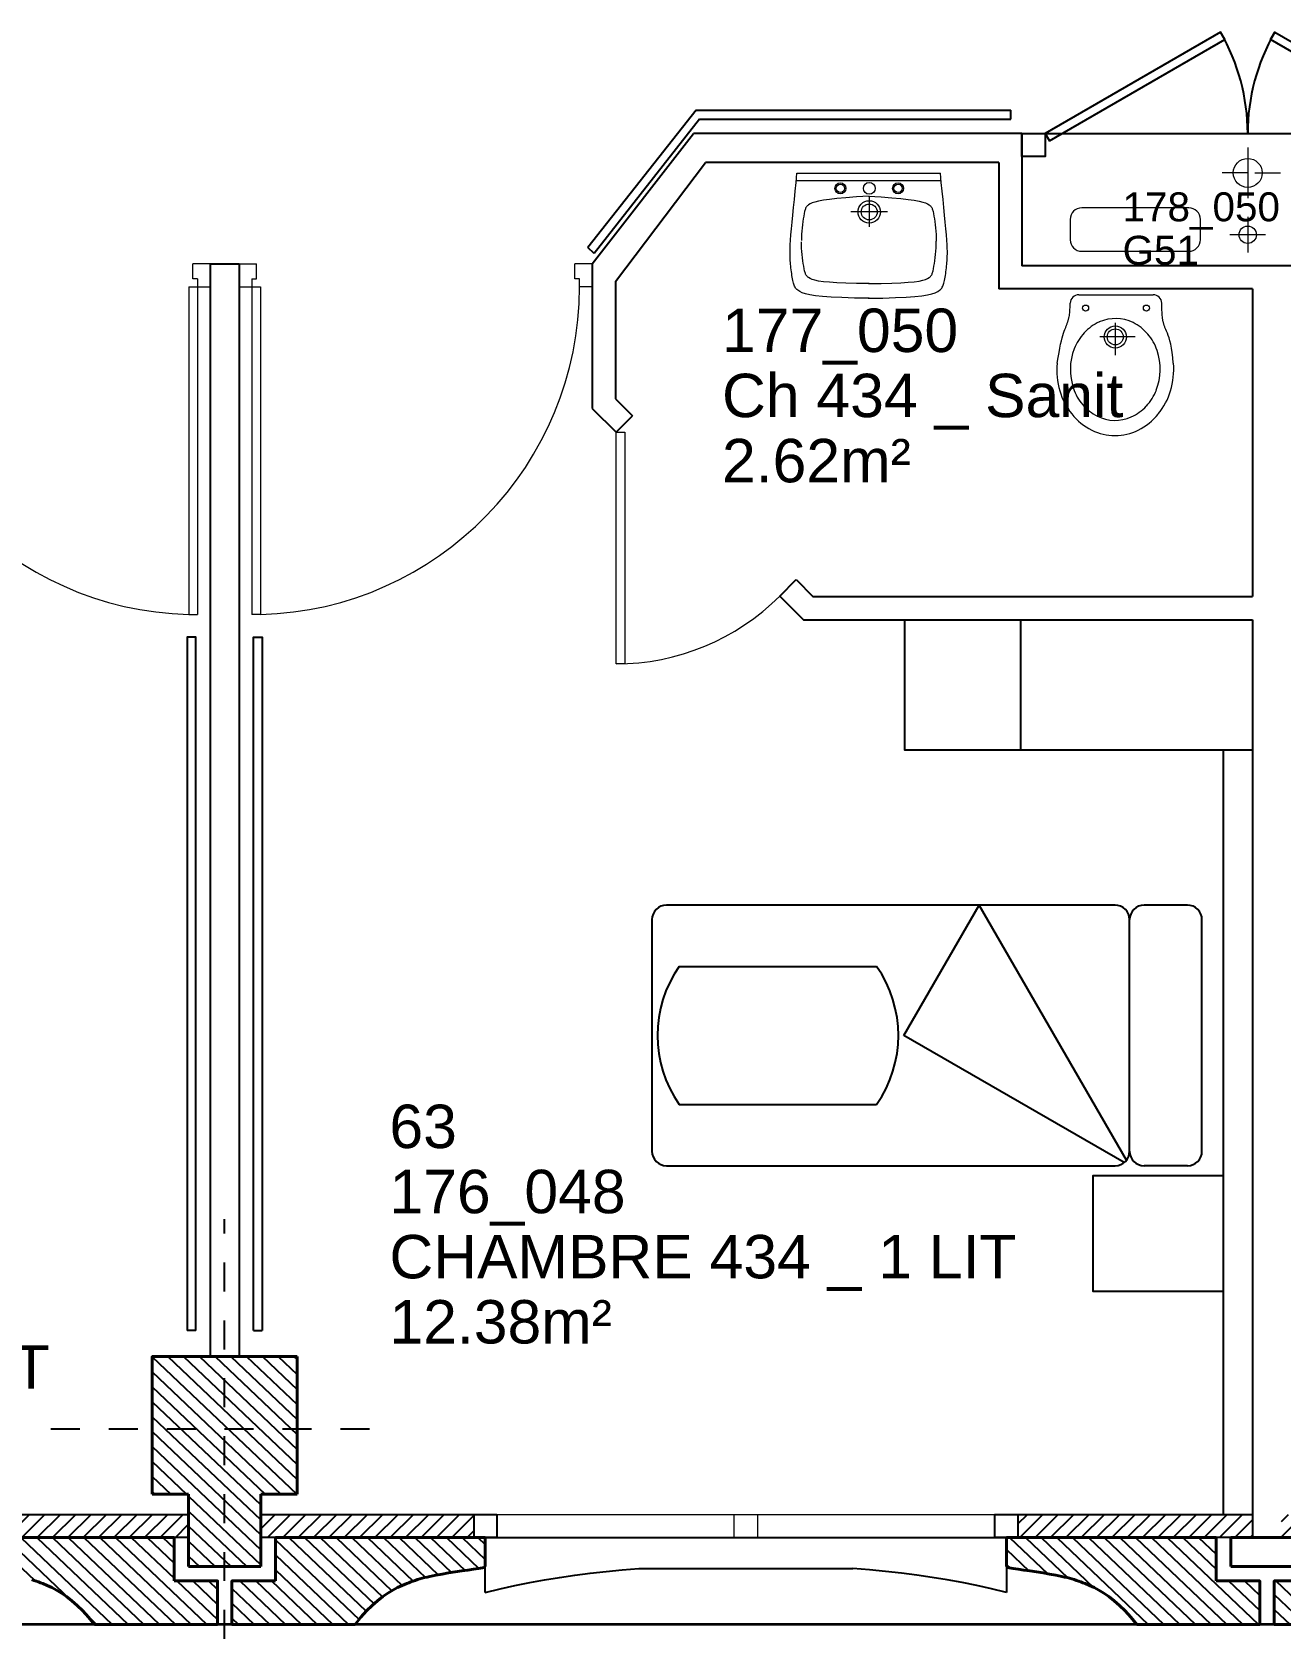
# Model space of a CAD drawing. Header units: metres. Extents: x -8 to 211, y -5 to 116.
# Drawn here: x 173.83 to 178.15, y 45.22 to 50.77 of the extents above; entities that cross this region are included whole.
import ezdxf

# ---------------------------------------------------------------- set-up
doc = ezdxf.new("R2010")
doc.units = ezdxf.units.M
doc.header["$LTSCALE"] = 0.6
doc.header["$MEASUREMENT"] = 0
doc.linetypes.add('CACHÉ', pattern=[0.25, 0.125, -0.125])
doc.linetypes.add('CONTINU', pattern=[0])
doc.layers.get('0').update_dxf_attribs({"linetype": 'CONTINUOUS'})
for name, color, linetype in [('001axes', 1, 'CONTINUOUS'), ('009 main courante', 181, 'CONTINUOUS'), ('400 Lits', 150, 'CONTINUOUS'), ('A_AGENC', 204, 'CONTINUOUS'), ('A_EQMP', 142, 'CONTINUOUS'), ('A_Etiqu_Gaine', 8, 'CONTINUOUS'), ('A_Etiqu_Gaine_ancien', 8, 'CONTINUOUS'), ('A_Etiqu_Gaine_code', 8, 'CONTINUOUS'), ('A_Etiqu_Local', 8, 'CONTINUOUS'), ('A_Etiqu_Local_ancien', 8, 'CONTINUOUS'), ('A_HACH_CLOIS', 7, 'CONTINU'), ('A_HACH_STRUC', 7, 'CONTINUOUS'), ('A_MUR_CLOIS', 8, 'CONTINU'), ('A_MURS_ALÈG', 7, 'CONTINU')]:
    doc.layers.add(name, color=color, linetype=linetype)
for name, color, linetype, lineweight in [('A_CHASS', 4, 'CONTINU', 0), ('A_MURS_STRU', 7, 'CONTINU', 40), ('A_PORTE', 8, 'CONTINU', 0), ('A_SANI', 5, 'CONTINU', 0), ('CONTOUR', 54, 'CONTINUOUS', 30)]:
    doc.layers.add(name, color=color, linetype=linetype, lineweight=lineweight)
doc.styles.add('Attribut', font='arial.ttf')

# ---------------------------------------------------------------- blocks, each defined once
blk = doc.blocks.new('A_Etiqu_Local')
at = {"style": 'Attribut', "flags": 1}
for tag, p in [('CODE_HOPITAL', (-0.4463, 1.632)), ('CODE_SITE', (-0.4463, 1.407)), ('CODE_BATIMENT', (-0.4463, 1.182)), ('CODE_SECTEUR', (-0.4463, 0.957)), ('CODE_ETAGE', (-0.4463, 0.732)), ('NOM_NORMALISE', (-0.4463, -0.843)), ('SECTEUR_ACTIVITE', (-0.4463, -1.068)), ('SOUS_SECTEUR_ACTIVITE', (-0.4463, -1.293)), ('VOLUME', (-0.4463, -1.518)), ('SERVICE', (-0.4463, -1.743)), ('CODE_UG', (-0.4463, -1.968)), ('CODE_UA', (-0.4463, -2.193)), ('CODE_POLE', (-0.4463, -2.418)), ('OCCUPANT_EXTERNE', (-0.4463, -2.643)), ('DISPONIBILITE', (-0.4463, -2.868)), ('ACCES_HANDICAPES', (-0.4463, -3.093)), ('NATURE_SOL', (-0.4463, -3.318)), ('RISQUE_LABORATOIRE', (-0.4463, -3.543)), ('AMIANTE', (-0.4463, -3.768))]:
    blk.add_attdef(tag, p, '', height=0.15, dxfattribs=at)
at = {"layer": 'A_Etiqu_Local', "style": 'Attribut'}
for tag, p in [('CODE_PIECE', (-0.4463, 0.282)), ('NOM_USAGE', (-0.4463, 0.057)), ('SURFACE', (-0.4463, -0.168))]:
    blk.add_attdef(tag, p, '', height=0.15, dxfattribs=at)
at = {"layer": 'A_Etiqu_Local_ancien', "style": 'Attribut'}
blk.add_attdef('CODE_PIECE_ANCIEN', (-0.4463, 0.507), '', height=0.15, dxfattribs=at)
blk = doc.blocks.new('A_Etiqu_Gaine')
at = {"style": 'Attribut', "flags": 1}
for tag, p in [('CODE_HOPITAL', (-0.4323, 0.8651)), ('CODE_SITE', (-0.4323, 0.7151)), ('CODE_BATIMENT', (-0.4323, 0.5651)), ('CODE_SECTEUR', (-0.4323, 0.4151)), ('CODE_ETAGE', (-0.4323, 0.2651)), ('NOM_NORMALISE', (-0.4323, -0.3349)), ('SECTEUR_ACTIVITE', (-0.4323, -0.4849)), ('SOUS_SECTEUR_ACTIVITE', (-0.4323, -0.6349)), ('SURFACE', (-0.4323, -0.7849)), ('CODE_UG', (-0.4323, -0.9349)), ('CODE_POLE', (-0.4323, -1.0849)), ('AMIANTE', (-0.4323, -1.2349))]:
    blk.add_attdef(tag, p, '', height=0.1, dxfattribs=at)
at = {"layer": 'A_Etiqu_Gaine', "style": 'Attribut'}
blk.add_attdef('NOM_USAGE', (-0.4323, -0.1849), '', height=0.1, dxfattribs=at)
at = {"layer": 'A_Etiqu_Gaine_ancien', "style": 'Attribut'}
blk.add_attdef('CODE_PIECE_ANCIEN', (-0.4323, 0.1151), '', height=0.1, dxfattribs=at)
at = {"layer": 'A_Etiqu_Gaine_code', "style": 'Attribut'}
blk.add_attdef('CODE_PIECE', (-0.4323, -0.0349), '', height=0.1, dxfattribs=at)

msp = doc.modelspace()

# ---------------------------------------------------------------- hatches: boundary and pattern name
at = {"layer": 'A_HACH_CLOIS'}
h = msp.add_hatch(dxfattribs=at)
h.set_pattern_fill('ANSI31', color=8, scale=0.3, style=0)
h.set_pattern_definition([(45, (173.640193, 45.57118), (-0.0265165, 0.0265165), [])])
h.paths.add_polyline_path([(174.3753, 45.6512), (173.6402, 45.6512), (173.6402, 45.5712), (174.3753, 45.5712)])
h.paths.add_polyline_path([(175.3602, 45.6512), (174.6251, 45.6512), (174.6251, 45.5712), (175.3602, 45.5712)])
h.paths.add_polyline_path([(178.0502, 45.6512), (177.2402, 45.6512), (177.2402, 45.5712), (178.0502, 45.5712)])
h.paths.add_polyline_path([(178.9602, 45.6512), (178.1502, 45.6512), (178.1502, 45.5712), (178.225, 45.5712), (178.9602, 45.5712)])
h.paths.add_polyline_path([(181.5754, 45.6512), (180.8402, 45.6512), (180.8402, 45.5712), (181.5754, 45.5712)])
h.paths.add_polyline_path([(182.5602, 45.6512), (181.825, 45.6512), (181.825, 45.5712), (182.5602, 45.5712)])
h.paths.add_polyline_path([(185.1999, 45.6512), (184.4402, 45.6512), (184.4402, 45.5712), (185.1999, 45.5712)])
at = {"layer": 'A_HACH_STRUC', "linetype": 'Continuous'}
h = msp.add_hatch(dxfattribs=at)
h.set_pattern_fill('ANSI31', color=8, scale=0.3, angle=-88.5553, style=0)
h.set_pattern_definition([(316.4447, (174.24985, 45.471175), (0.0258395, 0.0271766), [])])
h.paths.add_polyline_path([(174.7499, 46.1962), (174.4498, 46.1962), (174.2499, 46.1962), (174.2499, 45.7212), (174.3753, 45.7212), (174.3753, 45.4712), (174.625, 45.4712), (174.625, 45.7212), (174.7499, 45.7212)])
h = msp.add_hatch(dxfattribs=at)
h.set_pattern_fill('ANSI31', color=8, scale=0.3, angle=-88.5553, style=0)
h.set_pattern_definition([(316.4447, (167.200202, 45.27117), (0.02583954, 0.02717661), [])])
h.paths.add_polyline_path([(167.9585, 45.4233), (167.9661, 45.4258), (167.974, 45.4282), (167.9822, 45.4305), (167.9906, 45.4327), (167.9995, 45.4348), (168.0089, 45.4369), (168.0292, 45.441), (168.051, 45.445), (168.0736, 45.4488), (168.0965, 45.4524), (168.1188, 45.4557), (168.1401, 45.4589), (168.1595, 45.4617), (168.1764, 45.4643), (168.1903, 45.4665), (168.2002, 45.4683), (168.2002, 45.5712), (167.4751, 45.5712), (167.4751, 45.4212), (167.2002, 45.4212), (167.2002, 45.2712), (167.2852, 45.2712, -1), (167.3152, 45.2712), (167.7502, 45.2712), (167.7705, 45.296), (167.7903, 45.3178), (167.8095, 45.3367), (167.8282, 45.353), (167.8463, 45.3671), (167.8638, 45.3791), (167.8808, 45.3893), (167.8972, 45.3981), (167.9132, 45.4056), (167.9285, 45.4122), (167.9361, 45.4152), (167.9435, 45.418), (167.951, 45.4208)])
h.paths.add_polyline_path([(170.7253, 45.5712), (170.0402, 45.5712), (170.0002, 45.5712), (170.0002, 45.4683), (170.0101, 45.4665), (170.024, 45.4643), (170.0409, 45.4617), (170.0603, 45.4589), (170.0816, 45.4557), (170.1039, 45.4524), (170.1268, 45.4488), (170.1494, 45.445), (170.1712, 45.441), (170.1915, 45.4369), (170.2009, 45.4348), (170.2098, 45.4327), (170.2182, 45.4305), (170.2264, 45.4282), (170.2343, 45.4258), (170.2419, 45.4233), (170.2494, 45.4208), (170.2569, 45.418), (170.2688, 45.4135), (170.2872, 45.4056), (170.3032, 45.3981), (170.3196, 45.3893), (170.3366, 45.3791), (170.3541, 45.3671), (170.3722, 45.353), (170.3909, 45.3367), (170.4101, 45.3178), (170.4298, 45.296), (170.4502, 45.2712), (170.8752, 45.2712), (170.8752, 45.4212), (170.7253, 45.4212)])
h.paths.add_polyline_path([(171.8002, 45.5712), (171.7602, 45.5712), (171.0751, 45.5712), (171.0751, 45.4212), (170.9252, 45.4212), (170.9252, 45.2712), (171.3502, 45.2712), (171.3705, 45.296), (171.3903, 45.3178), (171.4095, 45.3367), (171.4282, 45.353), (171.4462, 45.3671), (171.4638, 45.3791), (171.4808, 45.3893), (171.4972, 45.3981), (171.5132, 45.4056), (171.5285, 45.4122), (171.5361, 45.4152), (171.5435, 45.418), (171.5509, 45.4208), (171.5585, 45.4233), (171.5661, 45.4258), (171.574, 45.4282), (171.5821, 45.4305), (171.5906, 45.4327), (171.5995, 45.4348), (171.6089, 45.4369), (171.6292, 45.441), (171.651, 45.445), (171.6736, 45.4488), (171.6965, 45.4524), (171.7188, 45.4557), (171.7401, 45.4589), (171.7595, 45.4617), (171.7764, 45.4643), (171.7903, 45.4665), (171.8002, 45.4683)])
h.paths.add_polyline_path([(174.3253, 45.5712), (173.6402, 45.5712), (173.6002, 45.5712), (173.6002, 45.4683), (173.6101, 45.4665), (173.624, 45.4643), (173.6409, 45.4617), (173.6603, 45.4589), (173.6816, 45.4557), (173.7039, 45.4524), (173.7268, 45.4488), (173.7494, 45.445), (173.7712, 45.441), (173.7915, 45.4369), (173.8009, 45.4348), (173.8098, 45.4327), (173.8182, 45.4305), (173.8264, 45.4282), (173.8343, 45.4258), (173.8419, 45.4233), (173.8494, 45.4208), (173.8569, 45.418), (173.8688, 45.4135), (173.8872, 45.4056), (173.9032, 45.3981), (173.9196, 45.3893), (173.9366, 45.3791), (173.9541, 45.3671), (173.9722, 45.353), (173.9909, 45.3367), (174.0101, 45.3178), (174.0298, 45.296), (174.0502, 45.2712), (174.4752, 45.2712), (174.4752, 45.4212), (174.3253, 45.4212)])
h.paths.add_polyline_path([(175.3595, 45.4617), (175.3764, 45.4643), (175.3903, 45.4665), (175.4002, 45.4683), (175.4002, 45.5712), (174.6751, 45.5712), (174.6751, 45.4212), (174.5252, 45.4212), (174.5252, 45.2712), (174.9502, 45.2712), (174.9706, 45.296), (174.9903, 45.3178), (175.0095, 45.3367), (175.0282, 45.353), (175.0463, 45.3671), (175.0638, 45.3791), (175.0808, 45.3893), (175.0972, 45.3981), (175.1132, 45.4056), (175.1286, 45.4122), (175.1361, 45.4152), (175.1435, 45.418), (175.151, 45.4208), (175.1585, 45.4233), (175.1661, 45.4258), (175.174, 45.4282), (175.1822, 45.4305), (175.1907, 45.4327), (175.1996, 45.4348), (175.2089, 45.4369), (175.2292, 45.441), (175.251, 45.445), (175.2736, 45.4488), (175.2965, 45.4524), (175.3188, 45.4557), (175.3401, 45.4589)])
h = msp.add_hatch(dxfattribs=at)
h.set_pattern_fill('ANSI31', color=8, scale=0.3, angle=-88.5553, style=0)
h.set_pattern_definition([(316.4447, (177.20019, 45.27117), (0.02583954, 0.0271766), [])])
h.paths.add_polyline_path([(178.0752, 45.4212), (177.9253, 45.4212), (177.9253, 45.5712), (177.2402, 45.5712), (177.2002, 45.5712), (177.2002, 45.4683), (177.2101, 45.4665), (177.224, 45.4643), (177.2409, 45.4617), (177.2603, 45.4589), (177.2816, 45.4557), (177.3039, 45.4524), (177.3268, 45.4488), (177.3494, 45.445), (177.3712, 45.441), (177.3915, 45.4369), (177.4008, 45.4348), (177.4098, 45.4327), (177.4182, 45.4305), (177.4264, 45.4282), (177.4343, 45.4258), (177.4419, 45.4233), (177.4494, 45.4208), (177.4569, 45.418), (177.4643, 45.4152), (177.4718, 45.4122), (177.4872, 45.4056), (177.5032, 45.3981), (177.5196, 45.3893), (177.5366, 45.3791), (177.5541, 45.3671), (177.5722, 45.353), (177.5909, 45.3367), (177.6101, 45.3178), (177.6298, 45.296), (177.6502, 45.2712), (178.0752, 45.2712)])
h.paths.add_polyline_path([(178.851, 45.445), (178.8736, 45.4488), (178.8965, 45.4524), (178.9188, 45.4557), (178.94, 45.4589), (178.9595, 45.4617), (178.9764, 45.4643), (178.9903, 45.4665), (179.0002, 45.4683), (179.0002, 45.5712), (178.9602, 45.5712), (178.2751, 45.5712), (178.2751, 45.4212), (178.1252, 45.4212), (178.1252, 45.2712), (178.5502, 45.2712), (178.5705, 45.296), (178.5903, 45.3178), (178.6095, 45.3367), (178.6282, 45.353), (178.6462, 45.3671), (178.6638, 45.3791), (178.6808, 45.3893), (178.6972, 45.3981), (178.7131, 45.4056), (178.7285, 45.4122), (178.736, 45.4152), (178.7435, 45.418), (178.7509, 45.4208), (178.7585, 45.4233), (178.7661, 45.4258), (178.774, 45.4282), (178.7821, 45.4305), (178.7906, 45.4327), (178.7995, 45.4348), (178.8089, 45.4369), (178.8292, 45.441)])

# ---------------------------------------------------------------- linework, layer by layer
at = {"layer": '001axes', "color": 8, "linetype": 'CACHÉ'}
for p, q in [((174.4998, 45.2212), (174.4998, 46.6712)), ((173.8998, 45.9462), (175.0998, 45.9462))]:
    msp.add_line(p, q, dxfattribs=at)
at = {"layer": '009 main courante', "color": 8, "linetype": 'Continuous'}
for p, q in [((176.1281, 50.501), (175.7547, 50.0276)), ((176.1406, 50.471), (175.7759, 50.0064)), ((176.1281, 50.501), (177.2153, 50.501)), ((176.1406, 50.471), (177.2153, 50.471)), ((177.2153, 50.471), (177.2153, 50.501)), ((175.7759, 50.0064), (175.7547, 50.0276)), ((174.3999, 46.2862), (174.3699, 46.2862)), ((174.5998, 46.2862), (174.6298, 46.2862))]:
    msp.add_line(p, q, dxfattribs=at)
for points in [[(174.3999, 46.2862), (174.3999, 48.6812), (174.3699, 48.6812), (174.3699, 46.2862)], [(174.5998, 46.2862), (174.5998, 48.6812), (174.6298, 48.6812), (174.6298, 46.2862)]]:
    msp.add_lwpolyline(points, dxfattribs=at)
at = {"layer": '400 Lits', "color": 8, "linetype": 'Continuous'}
for p, q in [((177.576, 47.7554), (176.0257, 47.7554)), ((176.8463, 47.3054), (177.1061, 47.7554)), ((177.6148, 46.8743), (177.1061, 47.7554)), ((177.8257, 47.7554), (177.6757, 47.7554)), ((175.9757, 47.7054), (175.9757, 46.9054)), ((177.6257, 46.9054), (177.6257, 47.7054)), ((177.6257, 46.9054), (177.6257, 47.7054)), ((177.6257, 46.9054), (177.6257, 47.7054)), ((177.8757, 46.9054), (177.8757, 47.7054)), ((176.0702, 47.544), (176.7518, 47.544)), ((177.6068, 46.8663), (176.8463, 47.3054)), ((176.0702, 47.0669), (176.7518, 47.0669)), ((176.0257, 46.8554), (177.576, 46.8554)), ((177.8257, 46.8554), (177.6757, 46.8554))]:
    msp.add_line(p, q, dxfattribs=at)
for centre, radius, start, end in [((176.0257, 47.7054), 0.05, 89.9994, 179.9995), ((177.5757, 47.7054), 0.05, 0.0017, 90.0018), ((177.6757, 47.7054), 0.05, 89.9982, 179.9983), ((177.8257, 47.7054), 0.05, 0.0017, 90.0018), ((176.411, 47.3054), 0.416, 145.0078, 214.9925), ((176.411, 47.3054), 0.416, 325.0079, 34.9919), ((176.0257, 46.9054), 0.05, 180.0017, 270.0018), ((177.5757, 46.9054), 0.05, 269.9995, 359.9994), ((177.6757, 46.9054), 0.05, 180.0006, 270.0005), ((177.8257, 46.9054), 0.05, 269.9995, 359.9994)]:
    msp.add_arc(centre, radius, start, end, dxfattribs=at)
at = {"layer": 'A_AGENC', "color": 8, "linetype": 'Continuous'}
for points in [[(177.3486, 50.3951), (177.9548, 50.7451), (177.9398, 50.771), (177.3336, 50.4211)], [(178.7186, 50.3951), (178.1124, 50.7451), (178.1274, 50.771), (178.7336, 50.4211)]]:
    msp.add_lwpolyline(points, close=True, dxfattribs=at)
msp.add_lwpolyline([(177.3336, 50.4211), (177.3336, 50.3411), (177.2536, 50.3411), (177.2536, 50.4211), (178.8136, 50.4211)], dxfattribs=at)
for centre, start, end in [((177.3336, 50.4211), 0, 30), ((178.7336, 50.4211), 150, 180)]:
    msp.add_arc(centre, 0.7, start, end, dxfattribs=at)
at = {"layer": 'A_CHASS', "color": 8, "linetype": 'Continuous'}
for p, q in [((175.4402, 45.6512), (177.1602, 45.6512)), ((177.1602, 45.5712), (175.4402, 45.5712))]:
    msp.add_line(p, q, dxfattribs=at)
for points in [[(176.2602, 45.5712), (176.2602, 45.6512)], [(176.3402, 45.6512), (176.3402, 45.5712)]]:
    msp.add_lwpolyline(points, dxfattribs=at)
at = {"layer": 'A_EQMP', "color": 8, "linetype": 'Continuous'}
for p, q in [((177.2499, 48.2911), (177.2499, 48.7411)), ((177.9499, 45.6512), (177.9499, 48.2911))]:
    msp.add_line(p, q, dxfattribs=at)
msp.add_lwpolyline([(178.0499, 48.7411), (178.0499, 48.2911), (176.8499, 48.2911), (176.8499, 48.7411)], close=True, dxfattribs=at)
msp.add_lwpolyline([(177.9499, 46.4212), (177.4999, 46.4212), (177.4999, 46.8212), (177.9499, 46.8212)], dxfattribs=at)
at = {"layer": 'A_MUR_CLOIS', "color": 8, "linetype": 'Continuous'}
for p, q in [((175.7696, 49.9711), (176.1196, 50.4211)), ((177.2536, 50.4211), (176.1196, 50.4211)), ((177.2536, 50.4211), (177.2536, 49.964)), ((175.8496, 49.9096), (176.161, 50.3211)), ((177.1736, 50.3211), (176.161, 50.3211)), ((177.1736, 50.3211), (177.1736, 49.884)), ((174.4498, 49.9711), (174.5498, 49.9711)), ((174.4498, 49.9711), (174.4498, 46.1962)), ((174.5498, 49.9711), (174.5498, 46.1962)), ((175.7696, 49.9711), (175.7696, 49.4711)), ((178.8136, 49.964), (177.2536, 49.964)), ((175.8496, 49.9096), (175.8496, 49.5042)), ((178.0502, 49.884), (177.1736, 49.884)), ((178.0502, 49.884), (178.0502, 48.8211)), ((175.7696, 49.4711), (175.8518, 49.3889)), ((175.8496, 49.5042), (175.9083, 49.4455)), ((175.8518, 49.3889), (175.9083, 49.4455)), ((176.4175, 48.8232), (176.474, 48.8798)), ((176.474, 48.8798), (176.5328, 48.821)), ((176.4175, 48.8232), (176.4996, 48.7411)), ((176.5328, 48.8211), (178.0499, 48.8211)), ((176.4996, 48.7411), (178.0499, 48.7411)), ((178.0502, 48.7411), (178.0502, 45.5712)), ((174.3753, 45.5712), (173.5602, 45.5712)), ((175.4402, 45.5712), (174.6251, 45.5712)), ((178.0502, 45.5712), (177.1602, 45.5712))]:
    msp.add_line(p, q, dxfattribs=at)
for points in [[(173.5602, 45.5712), (173.5602, 45.6512), (174.3753, 45.6512)], [(174.3753, 45.6512), (174.3753, 45.5712)], [(174.6251, 45.5712), (174.6251, 45.6512), (175.4402, 45.6512)], [(175.3602, 45.6512), (175.3602, 45.5712)], [(175.4402, 45.6512), (175.4402, 45.5712)], [(177.1602, 45.5712), (177.1602, 45.6512), (178.0502, 45.6512)], [(177.2402, 45.6512), (177.2402, 45.5712)]]:
    msp.add_lwpolyline(points, dxfattribs=at)
at = {"layer": 'A_MURS_ALÈG', "color": 8, "ltscale": 200}
for p, q in [((175.4002, 45.3812), (175.4002, 45.5712)), ((175.4002, 45.5712), (177.2002, 45.5712)), ((177.2002, 45.5712), (177.2002, 45.3812)), ((175.9308, 45.4646), (176.6696, 45.4646)), ((176.7271, 45.4595), (176.6696, 45.4646)), ((176.783, 45.4539), (176.7271, 45.4595)), ((176.8376, 45.4477), (176.783, 45.4539)), ((176.8911, 45.4408), (176.8376, 45.4477)), ((176.9437, 45.4332), (176.8911, 45.4408)), ((176.9956, 45.4247), (176.9437, 45.4332)), ((177.0469, 45.4153), (176.9956, 45.4247)), ((177.098, 45.405), (177.0469, 45.4153)), ((177.149, 45.3936), (177.098, 45.405)), ((177.2002, 45.3812), (177.149, 45.3936)), ((171.3502, 45.2712), (174.0502, 45.2712)), ((174.9502, 45.2712), (177.6502, 45.2712))]:
    msp.add_line(p, q, dxfattribs=at)
msp.add_lwpolyline([(175.4002, 45.3812), (175.4514, 45.3936), (175.5024, 45.405), (175.5535, 45.4153), (175.6048, 45.4247), (175.6567, 45.4332), (175.7093, 45.4408), (175.7627, 45.4477), (175.8174, 45.4539), (175.8733, 45.4595), (175.9308, 45.4646)], dxfattribs=at)
at = {"layer": 'A_MURS_STRU', "color": 8, "linetype": 'Continuous'}
for p, q in [((174.2499, 45.7212), (174.3753, 45.7212)), ((174.3753, 45.4712), (174.3753, 45.7212)), ((174.625, 45.4712), (174.625, 45.7212)), ((174.7499, 45.7212), (174.625, 45.7212)), ((173.6002, 45.5712), (174.3253, 45.5712)), ((174.3253, 45.4212), (174.3253, 45.5712)), ((174.6751, 45.4212), (174.6751, 45.5712)), ((175.4002, 45.5712), (174.6751, 45.5712)), ((175.4002, 45.4712), (175.4002, 45.5712)), ((177.2002, 45.5712), (177.9253, 45.5712)), ((177.2002, 45.4712), (177.2002, 45.5712)), ((177.9253, 45.4212), (177.9253, 45.5712)), ((177.9754, 45.5712), (177.9754, 45.4712)), ((178.225, 45.5712), (177.9754, 45.5712)), ((174.3753, 45.4712), (174.625, 45.4712)), ((177.9754, 45.4712), (178.225, 45.4712))]:
    msp.add_line(p, q, dxfattribs=at)
for points in [[(174.2499, 45.7212), (174.2499, 46.1962), (174.7499, 46.1962)], [(174.7499, 46.1962), (174.7499, 45.7212)], [(174.9502, 45.2712), (174.9706, 45.296), (174.9903, 45.3178), (175.0095, 45.3367), (175.0282, 45.353), (175.0463, 45.3671), (175.0638, 45.3791), (175.0808, 45.3893), (175.0972, 45.3981), (175.1132, 45.4056), (175.1286, 45.4122), (175.1286, 45.4122), (175.1361, 45.4152), (175.1435, 45.418), (175.151, 45.4208), (175.1585, 45.4233), (175.1661, 45.4258), (175.174, 45.4282), (175.1822, 45.4305), (175.1907, 45.4327), (175.1996, 45.4348), (175.2089, 45.4369), (175.2089, 45.4369), (175.2292, 45.441), (175.251, 45.445), (175.2736, 45.4488), (175.2965, 45.4524), (175.3188, 45.4557), (175.3401, 45.4589), (175.3595, 45.4617), (175.3764, 45.4643), (175.3903, 45.4665), (175.4003, 45.4684)], [(177.6502, 45.2712), (177.6298, 45.296), (177.6101, 45.3178), (177.5909, 45.3367), (177.5722, 45.353), (177.5541, 45.3671), (177.5366, 45.3791), (177.5196, 45.3893), (177.5032, 45.3981), (177.4872, 45.4056), (177.4718, 45.4122), (177.4718, 45.4122), (177.4643, 45.4152), (177.4569, 45.418), (177.4494, 45.4208), (177.4419, 45.4233), (177.4343, 45.4258), (177.4264, 45.4282), (177.4182, 45.4305), (177.4098, 45.4327), (177.4008, 45.4348), (177.3915, 45.4369), (177.3915, 45.4369), (177.3712, 45.441), (177.3494, 45.445), (177.3268, 45.4488), (177.3039, 45.4524), (177.2816, 45.4557), (177.2603, 45.4589), (177.2409, 45.4617), (177.224, 45.4643), (177.2101, 45.4665), (177.2001, 45.4684)], [(174.0502, 45.2712), (174.0298, 45.296), (174.0101, 45.3178), (173.9909, 45.3367), (173.9722, 45.353), (173.9541, 45.3671), (173.9366, 45.3791), (173.9196, 45.3893), (173.9032, 45.3981), (173.8872, 45.4056), (173.8718, 45.4122), (173.8718, 45.4122), (173.8643, 45.4152), (173.8569, 45.418), (173.8494, 45.4208), (173.8419, 45.4233), (173.8343, 45.4258)], [(174.3253, 45.4212), (174.4752, 45.4212), (174.4752, 45.2712), (174.0502, 45.2712)], [(174.6751, 45.4212), (174.5252, 45.4212), (174.5252, 45.2712), (174.9502, 45.2712)], [(177.9253, 45.4212), (178.0752, 45.4212), (178.0752, 45.2712), (177.6502, 45.2712)], [(178.2751, 45.4212), (178.1252, 45.4212), (178.1252, 45.2712), (178.5502, 45.2712)]]:
    msp.add_lwpolyline(points, dxfattribs=at)
at = {"layer": 'A_PORTE', "color": 8, "linetype": 'Continuous'}
for p, q in [((174.3899, 49.9188), (174.3899, 49.9711)), ((174.4498, 49.9711), (174.3899, 49.9711)), ((174.4498, 49.9711), (174.4498, 49.8911)), ((174.5498, 49.9711), (174.5498, 49.8911)), ((174.5498, 49.9711), (174.6097, 49.9711)), ((174.6097, 49.9188), (174.6097, 49.9711)), ((175.7097, 49.9188), (175.7097, 49.9711)), ((175.7696, 49.9711), (175.7097, 49.9711)), ((175.7696, 49.9711), (175.7696, 49.8911)), ((174.4059, 49.9188), (174.3899, 49.9188)), ((174.4059, 49.9188), (174.4059, 48.7594)), ((174.5937, 49.9188), (174.5937, 48.7594)), ((174.5937, 49.9188), (174.6097, 49.9188)), ((175.7257, 49.9188), (175.7097, 49.9188)), ((175.7257, 49.8911), (175.7257, 49.9188)), ((174.3759, 49.8911), (174.3759, 48.7594)), ((174.3759, 49.8911), (174.4498, 49.8911)), ((174.5498, 49.8911), (174.6237, 49.8911)), ((174.6237, 49.8911), (174.6237, 48.7594)), ((175.7696, 49.8911), (175.7257, 49.8911)), ((175.8518, 48.5889), (175.8518, 49.3889)), ((175.8518, 49.3889), (175.8818, 49.3889)), ((175.8818, 49.3889), (175.8818, 48.5889)), ((174.3759, 48.7594), (174.4059, 48.7594)), ((174.6237, 48.7594), (174.5937, 48.7594)), ((175.8818, 48.5889), (175.8518, 48.5889))]:
    msp.add_line(p, q, dxfattribs=at)
for centre, radius, start, end in [((174.4059, 49.8911), 1.132, 180, 268.4814), ((174.5937, 49.8911), 1.132, 271.5186, 360), ((175.8518, 49.3889), 0.8, 270, 315)]:
    msp.add_arc(centre, radius, start, end, dxfattribs=at)
at = {"layer": 'A_SANI', "color": 8, "linetype": 'Continuous'}
for p, q in [((178.0337, 50.3727), (178.0337, 50.197)), ((176.4737, 50.2521), (176.4768, 50.2836)), ((176.4768, 50.2836), (176.9721, 50.2836)), ((176.9752, 50.2521), (176.9721, 50.2836)), ((178.0337, 50.2848), (177.9458, 50.2848)), ((178.0587, 50.2848), (178.1466, 50.2848)), ((176.4707, 50.2218), (176.4737, 50.2521)), ((176.4768, 50.2586), (176.9721, 50.2586)), ((176.9782, 50.2218), (176.9752, 50.2521)), ((176.465, 50.1651), (176.4677, 50.1928)), ((176.4677, 50.1928), (176.4707, 50.2218)), ((176.5123, 50.171), (176.5107, 50.1691)), ((176.5143, 50.1727), (176.5123, 50.171)), ((176.5165, 50.1744), (176.5143, 50.1727)), ((176.5219, 50.1778), (176.5165, 50.1744)), ((176.5291, 50.181), (176.5219, 50.1778)), ((176.5388, 50.1841), (176.5291, 50.181)), ((176.5516, 50.1871), (176.5388, 50.1841)), ((176.568, 50.1901), (176.5516, 50.1871)), ((176.5887, 50.193), (176.568, 50.1901)), ((176.6144, 50.1959), (176.5887, 50.193)), ((176.6455, 50.1988), (176.6144, 50.1959)), ((176.6827, 50.2017), (176.6455, 50.1988)), ((176.7267, 50.2047), (176.6827, 50.2017)), ((176.7233, 50.2047), (176.7673, 50.2017)), ((176.7264, 50.2011), (176.7264, 50.0989)), ((176.7673, 50.2017), (176.8045, 50.1988)), ((176.8045, 50.1988), (176.8356, 50.1959)), ((176.8356, 50.1959), (176.8612, 50.193)), ((176.8612, 50.193), (176.882, 50.1901)), ((176.882, 50.1901), (176.8984, 50.1871)), ((176.8984, 50.1871), (176.9112, 50.1841)), ((176.9112, 50.1841), (176.9209, 50.181)), ((176.9209, 50.181), (176.9281, 50.1778)), ((176.9281, 50.1778), (176.9335, 50.1744)), ((176.9335, 50.1744), (176.9357, 50.1727)), ((176.9357, 50.1727), (176.9376, 50.171)), ((176.9376, 50.171), (176.9393, 50.1691)), ((176.9812, 50.1928), (176.9782, 50.2218)), ((176.984, 50.1651), (176.9812, 50.1928)), ((176.46, 50.1146), (176.4624, 50.139)), ((176.4624, 50.139), (176.465, 50.1651)), ((176.4972, 50.1165), (176.4959, 50.106)), ((176.4986, 50.1265), (176.4972, 50.1165)), ((176.5001, 50.1357), (176.4986, 50.1265)), ((176.5017, 50.1441), (176.5001, 50.1357)), ((176.5033, 50.1514), (176.5017, 50.1441)), ((176.5041, 50.1546), (176.5033, 50.1514)), ((176.5049, 50.1576), (176.5041, 50.1546)), ((176.5058, 50.1603), (176.5049, 50.1576)), ((176.5068, 50.1627), (176.5058, 50.1603)), ((176.5079, 50.165), (176.5068, 50.1627)), ((176.5092, 50.1671), (176.5079, 50.165)), ((176.5107, 50.1691), (176.5092, 50.1671)), ((176.7897, 50.15), (176.6632, 50.15)), ((176.9393, 50.1691), (176.9408, 50.1671)), ((176.9408, 50.1671), (176.9421, 50.165)), ((176.9421, 50.165), (176.9432, 50.1627)), ((176.9432, 50.1627), (176.9442, 50.1603)), ((176.9442, 50.1603), (176.9451, 50.1576)), ((176.9451, 50.1576), (176.9459, 50.1546)), ((176.9459, 50.1546), (176.9467, 50.1514)), ((176.9467, 50.1514), (176.9483, 50.1441)), ((176.9483, 50.1441), (176.9499, 50.1357)), ((176.9499, 50.1357), (176.9514, 50.1264)), ((176.9514, 50.1264), (176.9528, 50.1164)), ((176.9528, 50.1164), (176.9541, 50.1058)), ((176.9866, 50.139), (176.984, 50.1651)), ((176.9889, 50.1146), (176.9866, 50.139)), ((177.4202, 50.124), (177.4202, 50.054)), ((177.8302, 50.164), (177.4602, 50.164)), ((177.8702, 50.054), (177.8702, 50.124)), ((178.0337, 50.1325), (178.0337, 50.0096)), ((176.4546, 50.0527), (176.4561, 50.0713)), ((176.4561, 50.0713), (176.4579, 50.0919)), ((176.4579, 50.0919), (176.46, 50.1146)), ((176.4923, 50.0619), (176.492, 50.0511)), ((176.4929, 50.0729), (176.4923, 50.0619)), ((176.4937, 50.0841), (176.4929, 50.0729)), ((176.4947, 50.0952), (176.4937, 50.0841)), ((176.4959, 50.106), (176.4947, 50.0952)), ((176.9541, 50.1058), (176.9553, 50.0947)), ((176.9553, 50.0947), (176.9563, 50.0833)), ((176.9563, 50.0833), (176.9571, 50.0718)), ((176.9571, 50.0718), (176.9577, 50.0603)), ((176.9577, 50.0603), (176.9581, 50.0489)), ((176.991, 50.0919), (176.9889, 50.1146)), ((176.9928, 50.0713), (176.991, 50.0919)), ((176.9943, 50.0527), (176.9928, 50.0713)), ((178.0952, 50.0711), (177.9722, 50.0711)), ((176.4527, 50.0158), (176.4529, 50.0222)), ((176.4527, 50.0098), (176.4527, 50.0158)), ((176.4527, 50.004), (176.4527, 50.0098)), ((176.4529, 50.0222), (176.4532, 50.029)), ((176.4532, 50.029), (176.4536, 50.0363)), ((176.4536, 50.0363), (176.4546, 50.0527)), ((176.4923, 50.036), (176.492, 50.0468)), ((176.4929, 50.025), (176.4923, 50.036)), ((176.4937, 50.0138), (176.4929, 50.025)), ((176.4947, 50.0027), (176.4937, 50.0138)), ((176.9553, 50.0032), (176.9563, 50.0146)), ((176.9563, 50.0146), (176.9571, 50.0261)), ((176.9571, 50.0261), (176.9577, 50.0376)), ((176.9577, 50.0376), (176.9581, 50.049)), ((176.9954, 50.0363), (176.9943, 50.0527)), ((176.9957, 50.029), (176.9954, 50.0363)), ((176.996, 50.0222), (176.9957, 50.029)), ((176.9962, 50.0158), (176.996, 50.0222)), ((176.9962, 50.0098), (176.9962, 50.0158)), ((176.9962, 50.004), (176.9962, 50.0098)), ((177.4602, 50.014), (177.8302, 50.014)), ((176.4528, 49.9983), (176.4527, 50.004)), ((176.453, 49.9927), (176.4528, 49.9983)), ((176.4533, 49.9871), (176.453, 49.9927)), ((176.4537, 49.9814), (176.4533, 49.9871)), ((176.4542, 49.9755), (176.4537, 49.9814)), ((176.4547, 49.9693), (176.4542, 49.9755)), ((176.4553, 49.9629), (176.4547, 49.9693)), ((176.456, 49.9564), (176.4553, 49.9629)), ((176.4568, 49.9499), (176.456, 49.9564)), ((176.4576, 49.9433), (176.4568, 49.9499)), ((176.4959, 49.9918), (176.4947, 50.0027)), ((176.4972, 49.9813), (176.4959, 49.9918)), ((176.4986, 49.9714), (176.4972, 49.9813)), ((176.5001, 49.9622), (176.4986, 49.9714)), ((176.5017, 49.9538), (176.5001, 49.9622)), ((176.5033, 49.9465), (176.5017, 49.9538)), ((176.9467, 49.9465), (176.9483, 49.9538)), ((176.9483, 49.9538), (176.9499, 49.9622)), ((176.9499, 49.9622), (176.9514, 49.9715)), ((176.9514, 49.9715), (176.9528, 49.9815)), ((176.9528, 49.9815), (176.9541, 49.9921)), ((176.9541, 49.9921), (176.9553, 50.0032)), ((176.9913, 49.9433), (176.9921, 49.9499)), ((176.9921, 49.9499), (176.9929, 49.9564)), ((176.9929, 49.9564), (176.9936, 49.9629)), ((176.9936, 49.9629), (176.9942, 49.9693)), ((176.9942, 49.9693), (176.9947, 49.9755)), ((176.9947, 49.9755), (176.9952, 49.9814)), ((176.9952, 49.9814), (176.9956, 49.9871)), ((176.9956, 49.9871), (176.9959, 49.9927)), ((176.9959, 49.9927), (176.9961, 49.9983)), ((176.9961, 49.9983), (176.9962, 50.004)), ((176.4585, 49.9368), (176.4576, 49.9433)), ((176.4594, 49.9306), (176.4585, 49.9368)), ((176.4603, 49.9245), (176.4594, 49.9306)), ((176.4613, 49.9188), (176.4603, 49.9245)), ((176.4624, 49.9135), (176.4613, 49.9188)), ((176.4634, 49.9086), (176.4624, 49.9135)), ((176.4646, 49.9042), (176.4634, 49.9086)), ((176.4658, 49.9002), (176.4646, 49.9042)), ((176.4671, 49.8965), (176.4658, 49.9002)), ((176.4686, 49.8931), (176.4671, 49.8965)), ((176.5041, 49.9433), (176.5033, 49.9465)), ((176.5049, 49.9403), (176.5041, 49.9433)), ((176.5058, 49.9376), (176.5049, 49.9403)), ((176.5068, 49.9352), (176.5058, 49.9376)), ((176.5079, 49.9329), (176.5068, 49.9352)), ((176.5092, 49.9308), (176.5079, 49.9329)), ((176.5107, 49.9288), (176.5092, 49.9308)), ((176.5123, 49.9269), (176.5107, 49.9288)), ((176.5143, 49.9252), (176.5123, 49.9269)), ((176.5165, 49.9234), (176.5143, 49.9252)), ((176.5219, 49.9201), (176.5165, 49.9234)), ((176.5291, 49.917), (176.5219, 49.9201)), ((176.5388, 49.9141), (176.5291, 49.917)), ((176.5516, 49.9114), (176.5388, 49.9141)), ((176.568, 49.909), (176.5516, 49.9114)), ((176.5887, 49.9069), (176.568, 49.909)), ((176.6144, 49.9052), (176.5887, 49.9069)), ((176.6455, 49.9039), (176.6144, 49.9052)), ((176.6827, 49.9031), (176.6455, 49.9039)), ((176.7267, 49.9027), (176.6827, 49.9031)), ((176.7233, 49.9027), (176.7673, 49.9031)), ((176.7673, 49.9031), (176.8045, 49.9039)), ((176.8045, 49.9039), (176.8356, 49.9052)), ((176.8356, 49.9052), (176.8612, 49.9069)), ((176.8612, 49.9069), (176.882, 49.909)), ((176.882, 49.909), (176.8984, 49.9114)), ((176.8984, 49.9114), (176.9112, 49.9141)), ((176.9112, 49.9141), (176.9209, 49.917)), ((176.9209, 49.917), (176.9281, 49.9201)), ((176.9281, 49.9201), (176.9335, 49.9234)), ((176.9335, 49.9234), (176.9357, 49.9252)), ((176.9357, 49.9252), (176.9376, 49.9269)), ((176.9376, 49.9269), (176.9393, 49.9288)), ((176.9393, 49.9288), (176.9408, 49.9308)), ((176.9408, 49.9308), (176.9421, 49.9329)), ((176.9421, 49.9329), (176.9432, 49.9352)), ((176.9432, 49.9352), (176.9442, 49.9376)), ((176.9442, 49.9376), (176.9451, 49.9403)), ((176.9451, 49.9403), (176.9459, 49.9433)), ((176.9459, 49.9433), (176.9467, 49.9465)), ((176.9803, 49.8931), (176.9818, 49.8965)), ((176.9818, 49.8965), (176.9831, 49.9002)), ((176.9831, 49.9002), (176.9844, 49.9042)), ((176.9844, 49.9042), (176.9855, 49.9086)), ((176.9855, 49.9086), (176.9866, 49.9135)), ((176.9866, 49.9135), (176.9876, 49.9188)), ((176.9876, 49.9188), (176.9886, 49.9245)), ((176.9886, 49.9245), (176.9895, 49.9306)), ((176.9895, 49.9306), (176.9905, 49.9368)), ((176.9905, 49.9368), (176.9913, 49.9433)), ((176.4703, 49.89), (176.4686, 49.8931)), ((176.4722, 49.8872), (176.4703, 49.89)), ((176.4743, 49.8845), (176.4722, 49.8872)), ((176.4768, 49.882), (176.4743, 49.8845)), ((176.4795, 49.8797), (176.4768, 49.882)), ((176.4861, 49.8751), (176.4795, 49.8797)), ((176.4948, 49.8709), (176.4861, 49.8751)), ((176.5064, 49.8671), (176.4948, 49.8709)), ((176.5214, 49.8636), (176.5064, 49.8671)), ((176.5407, 49.8605), (176.5214, 49.8636)), ((176.565, 49.8579), (176.5407, 49.8605)), ((176.595, 49.8556), (176.565, 49.8579)), ((176.6315, 49.8539), (176.595, 49.8556)), ((176.675, 49.8526), (176.6315, 49.8539)), ((176.7264, 49.8518), (176.675, 49.8526)), ((176.7225, 49.8518), (176.7739, 49.8526)), ((176.7739, 49.8526), (176.8175, 49.8539)), ((176.8175, 49.8539), (176.8539, 49.8556)), ((176.8539, 49.8556), (176.8839, 49.8579)), ((176.8839, 49.8579), (176.9082, 49.8605)), ((176.9082, 49.8605), (176.9275, 49.8636)), ((176.9275, 49.8636), (176.9426, 49.8671)), ((176.9426, 49.8671), (176.9541, 49.8709)), ((176.9541, 49.8709), (176.9628, 49.8751)), ((176.9628, 49.8751), (176.9694, 49.8797)), ((176.9694, 49.8797), (176.9722, 49.882)), ((176.9722, 49.882), (176.9746, 49.8845)), ((176.9746, 49.8845), (176.9767, 49.8872)), ((176.9767, 49.8872), (176.9786, 49.89)), ((176.9786, 49.89), (176.9803, 49.8931)), ((177.4502, 49.864), (177.7073, 49.864)), ((177.4151, 49.7811), (177.4157, 49.7834)), ((177.4157, 49.7834), (177.4163, 49.7857)), ((177.4163, 49.7857), (177.4168, 49.788)), ((177.4168, 49.788), (177.4177, 49.7924)), ((177.4177, 49.7924), (177.4184, 49.7967)), ((177.4184, 49.7967), (177.4189, 49.801)), ((177.4189, 49.801), (177.4194, 49.8053)), ((177.4194, 49.8053), (177.4197, 49.8095)), ((177.4197, 49.8095), (177.4198, 49.8138)), ((177.4198, 49.8138), (177.42, 49.8182)), ((177.42, 49.8227), (177.4201, 49.8273)), ((177.42, 49.8182), (177.42, 49.8227)), ((177.4201, 49.832), (177.4202, 49.8352)), ((177.4201, 49.8273), (177.4201, 49.832)), ((177.7374, 49.832), (177.7373, 49.8352)), ((177.7374, 49.8273), (177.7374, 49.832)), ((177.7375, 49.8227), (177.7374, 49.8273)), ((177.7375, 49.8182), (177.7375, 49.8227)), ((177.7375, 49.8138), (177.7375, 49.8182)), ((177.7376, 49.8095), (177.7375, 49.8138)), ((177.7378, 49.8053), (177.7376, 49.8095)), ((177.738, 49.801), (177.7378, 49.8053)), ((177.7383, 49.7967), (177.738, 49.801)), ((177.7386, 49.7924), (177.7383, 49.7967)), ((177.7391, 49.788), (177.7386, 49.7924)), ((177.7393, 49.7857), (177.7391, 49.788)), ((177.7396, 49.7834), (177.7393, 49.7857)), ((177.7399, 49.7811), (177.7396, 49.7834)), ((177.3955, 49.7235), (177.3979, 49.7311)), ((177.3979, 49.7311), (177.4001, 49.7377)), ((177.4001, 49.7377), (177.4022, 49.7435)), ((177.4022, 49.7435), (177.4031, 49.7461)), ((177.4031, 49.7461), (177.404, 49.7485)), ((177.404, 49.7485), (177.4049, 49.7509)), ((177.4049, 49.7509), (177.4057, 49.7531)), ((177.4057, 49.7531), (177.4065, 49.7552)), ((177.4065, 49.7552), (177.4073, 49.7573)), ((177.4073, 49.7573), (177.4081, 49.7594)), ((177.4081, 49.7594), (177.4088, 49.7614)), ((177.4088, 49.7614), (177.4096, 49.7635)), ((177.4096, 49.7635), (177.4103, 49.7655)), ((177.4103, 49.7655), (177.411, 49.7677)), ((177.411, 49.7677), (177.4118, 49.7699)), ((177.4118, 49.7699), (177.4125, 49.7721)), ((177.4125, 49.7721), (177.4132, 49.7743)), ((177.4132, 49.7743), (177.4139, 49.7766)), ((177.4139, 49.7766), (177.4145, 49.7789)), ((177.4145, 49.7789), (177.4151, 49.7811)), ((177.5763, 49.7671), (177.5763, 49.6548)), ((177.7403, 49.7789), (177.7399, 49.7811)), ((177.7406, 49.7766), (177.7403, 49.7789)), ((177.741, 49.7743), (177.7406, 49.7766)), ((177.7414, 49.7721), (177.741, 49.7743)), ((177.7419, 49.7699), (177.7414, 49.7721)), ((177.7424, 49.7677), (177.7419, 49.7699)), ((177.7429, 49.7655), (177.7424, 49.7677)), ((177.7435, 49.7635), (177.7429, 49.7655)), ((177.7441, 49.7614), (177.7435, 49.7635)), ((177.7448, 49.7594), (177.7441, 49.7614)), ((177.7455, 49.7573), (177.7448, 49.7594)), ((177.7462, 49.7552), (177.7455, 49.7573)), ((177.7471, 49.7531), (177.7462, 49.7552)), ((177.7479, 49.7509), (177.7471, 49.7531)), ((177.7489, 49.7485), (177.7479, 49.7509)), ((177.7499, 49.7461), (177.7489, 49.7485)), ((177.751, 49.7435), (177.7499, 49.7461)), ((177.7534, 49.7377), (177.751, 49.7435)), ((177.7561, 49.7311), (177.7534, 49.7377)), ((177.7589, 49.7235), (177.7561, 49.7311)), ((177.3819, 49.6645), (177.3848, 49.6796)), ((177.3848, 49.6796), (177.3876, 49.693)), ((177.3876, 49.693), (177.3904, 49.7046)), ((177.3904, 49.7046), (177.393, 49.7147)), ((177.393, 49.7147), (177.3955, 49.7235)), ((177.6447, 49.7182), (177.5226, 49.7182)), ((177.7619, 49.7147), (177.7589, 49.7235)), ((177.7648, 49.7046), (177.7619, 49.7147)), ((177.7676, 49.693), (177.7648, 49.7046)), ((177.7703, 49.6796), (177.7676, 49.693)), ((177.7727, 49.6645), (177.7703, 49.6796)), ((177.3761, 49.6279), (177.379, 49.6473)), ((177.379, 49.6473), (177.3819, 49.6645)), ((177.7748, 49.6473), (177.7727, 49.6645)), ((177.7765, 49.6279), (177.7748, 49.6473))]:
    msp.add_line(p, q, dxfattribs=at)
for centre, radius in [((178.0337, 50.2848), 0.05), ((176.6269, 50.2315), 0.0189), ((176.6269, 50.2315), 0.0144), ((176.7264, 50.2315), 0.0204), ((176.8259, 50.2315), 0.0189), ((176.8259, 50.2315), 0.0144), ((176.7264, 50.15), 0.0387), ((176.7264, 50.15), 0.0274), ((178.0337, 50.0711), 0.03), ((177.4738, 49.8179), 0.0105), ((177.6837, 49.8179), 0.0105), ((177.5763, 49.7182), 0.0383), ((177.5763, 49.7182), 0.0276)]:
    msp.add_circle(centre, radius, dxfattribs=at)
for centre, radius, start, end in [((177.4602, 50.124), 0.04, 90.0001, 179.9999), ((177.8302, 50.124), 0.04, 360, 90), ((177.4602, 50.054), 0.04, 180, 270), ((177.8302, 50.054), 0.04, 270.0007, 0.0008), ((177.4502, 49.834), 0.03, 90, 177.8165), ((177.7073, 49.834), 0.03, 2.1835, 90), ((177.5986, 49.6132), 0.1761, 137.3606, 158.7182), ((177.5854, 49.6254), 0.1581, 113.9381, 137.3603), ((177.5771, 49.6441), 0.1377, 63.691, 113.9613), ((177.5681, 49.6258), 0.1581, 40.2679, 63.6901), ((177.5543, 49.6141), 0.1761, 18.9107, 40.2683), ((177.6196, 49.605), 0.1986, 158.7182, 198.9309), ((177.634, 49.6047), 0.2596, 175.019, 196.2201), ((177.533, 49.6068), 0.1986, 338.7182, 18.897), ((177.5182, 49.607), 0.26, 343.3007, 4.4634), ((177.6075, 49.597), 0.232, 196.2205, 218.6625), ((177.5983, 49.5977), 0.1761, 198.9107, 220.2683), ((177.554, 49.5986), 0.1761, 317.3606, 338.7182), ((177.5423, 49.5998), 0.2348, 321.0213, 343.3003), ((177.5879, 49.5813), 0.2069, 218.6628, 243.3774), ((177.5846, 49.5861), 0.1581, 220.2681, 243.6903), ((177.5672, 49.5864), 0.1581, 293.9386, 317.3608), ((177.5618, 49.584), 0.2098, 296.519, 321.0216), ((177.5753, 49.5561), 0.1787, 243.377, 270), ((177.5755, 49.5678), 0.1377, 243.6903, 293.9273), ((177.5753, 49.557), 0.1796, 270.0004, 296.5189)]:
    msp.add_arc(centre, radius, start, end, dxfattribs=at)
at = {"layer": 'CONTOUR', "color": 8}
for points in [[(198.1162, 48.7964), (187.2499, 48.7964), (187.2499, 49.7211), (185.3999, 49.7211), (185.3999, 45.2712), (167.2002, 45.2712), (167.2002, 46.1716)], [(185.3999, 45.2715), (167.2002, 45.2715)]]:
    msp.add_lwpolyline(points, dxfattribs=at)

# ---------------------------------------------------------------- block references
at = {"layer": 'A_Etiqu_Gaine', "color": 8}
msp.add_blockref('A_Etiqu_Gaine', (178.0336, 50.1525), dxfattribs=at).add_auto_attribs({'CODE_PIECE': '178_050', 'NOM_USAGE': 'G51'})
at = {"layer": 'A_Etiqu_Local', "color": 8}
ref = msp.add_blockref('A_Etiqu_Local', (176.6642, 49.3841), dxfattribs=at)
ref.add_attrib('CODE_PIECE', '177_050', (176.2179, 49.6661), dxfattribs={"height": 0.15, "style": 'Attribut'})
ref.add_attrib('NOM_USAGE', 'Ch 434 _ Sanit', (176.2179, 49.4411), dxfattribs={"height": 0.15, "style": 'Attribut'})
ref.add_attrib('SURFACE', '2.62m²', (176.2179, 49.2161), dxfattribs={"height": 0.15, "style": 'Attribut'})
ref = msp.add_blockref('A_Etiqu_Local', (175.5155, 46.4094), dxfattribs=at)
ref.add_attrib('CODE_PIECE', '176_048', (175.0691, 46.6914), dxfattribs={"height": 0.15, "style": 'Attribut'})
ref.add_attrib('CODE_PIECE_ANCIEN', '63', (175.0691, 46.9164), dxfattribs={"layer": 'A_Etiqu_Local_ancien', "height": 0.15, "style": 'Attribut'})
ref.add_attrib('NOM_USAGE', 'CHAMBRE 434 _ 1 LIT', (175.0691, 46.4664), dxfattribs={"height": 0.15, "style": 'Attribut'})
ref.add_attrib('SURFACE', '12.38m²', (175.0691, 46.2414), dxfattribs={"height": 0.15, "style": 'Attribut'})
ref = msp.add_blockref('A_Etiqu_Local', (172.1756, 46.0282), dxfattribs=at)
ref.add_attrib('CODE_PIECE', '173_048', (171.7293, 46.3102), dxfattribs={"height": 0.15, "style": 'Attribut'})
ref.add_attrib('CODE_PIECE_ANCIEN', '64', (171.7293, 46.5352), dxfattribs={"layer": 'A_Etiqu_Local_ancien', "height": 0.15, "style": 'Attribut'})
ref.add_attrib('NOM_USAGE', 'CHAMBRE 435 _ 1 LIT', (171.7293, 46.0852), dxfattribs={"height": 0.15, "style": 'Attribut'})
ref.add_attrib('SURFACE', '12.38m²', (171.7293, 45.8602), dxfattribs={"height": 0.15, "style": 'Attribut'})

doc.saveas('drawing.dxf')
